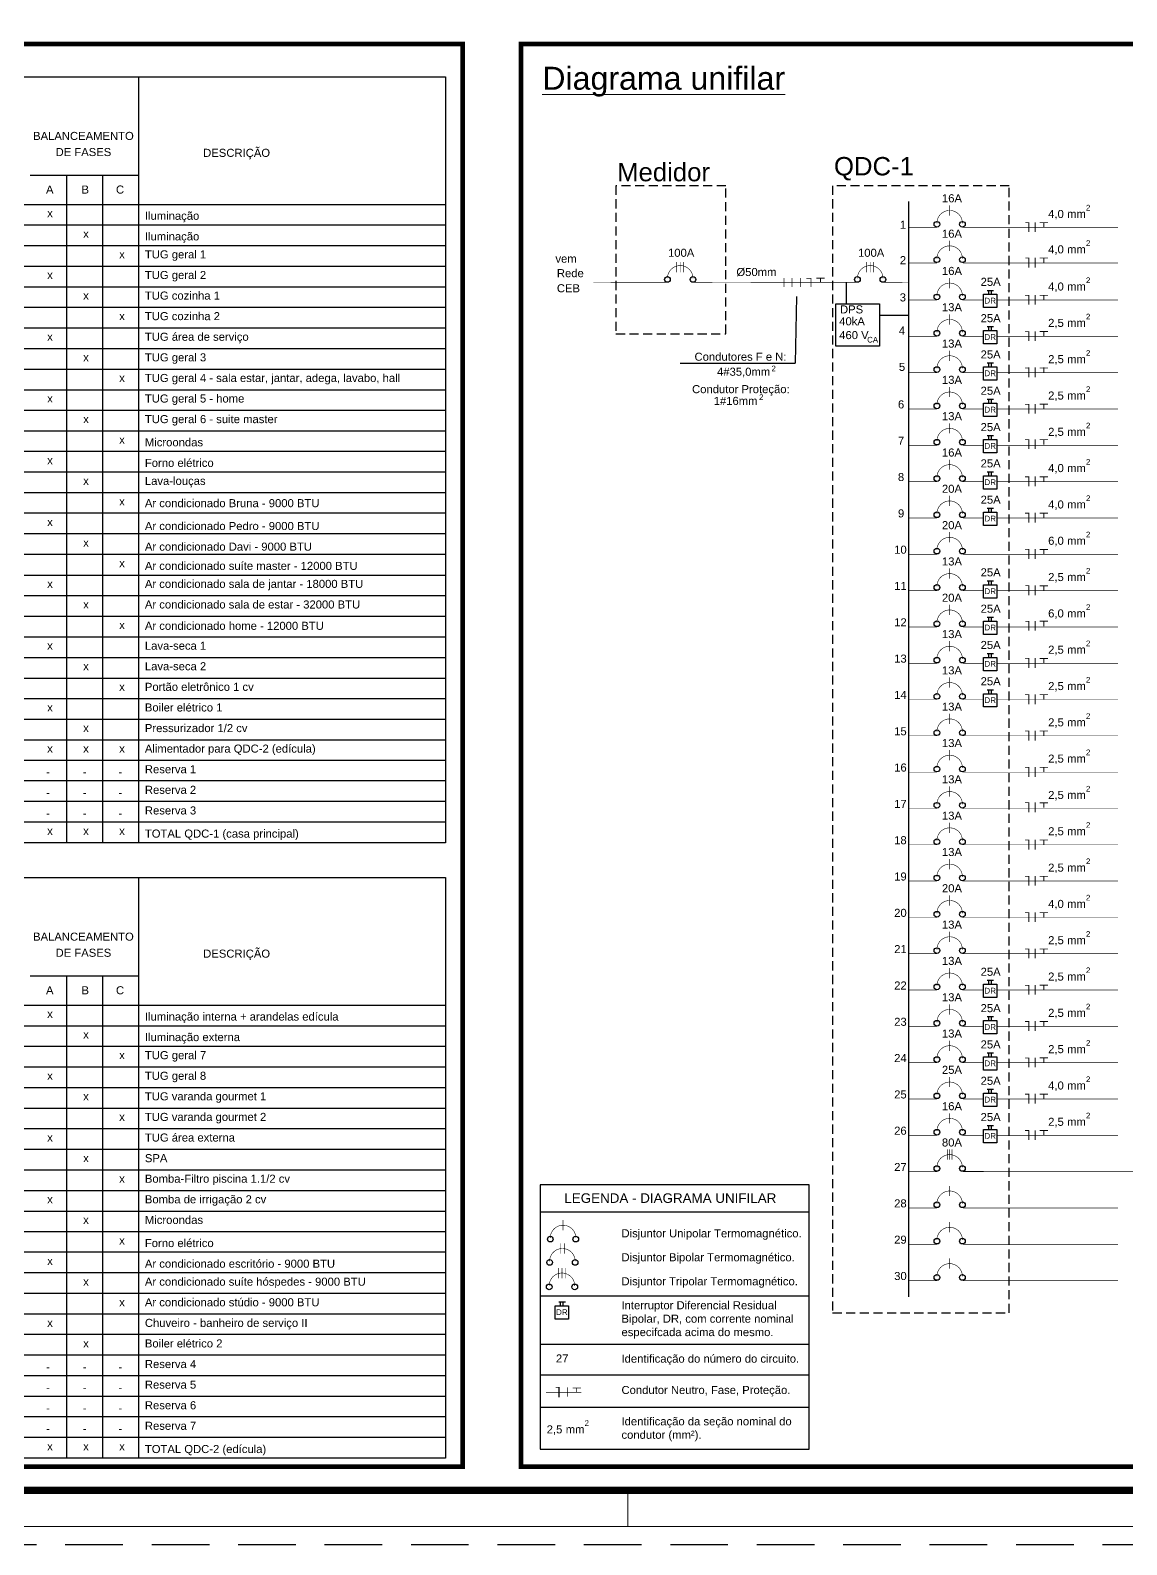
# Model space of a CAD drawing. Header units: millimetres. Extents: x 6597 to 20911, y -10306 to -132.
# Drawn here: x 12014 to 13524, y -8796 to -6709 of the extents above; entities that cross this region are included whole.
import ezdxf
from ezdxf.enums import TextEntityAlignment as Align

# ---------------------------------------------------------------- set-up
doc = ezdxf.new("R2010")
doc.units = ezdxf.units.MM
doc.header["$LTSCALE"] = 25
doc.header["$MEASUREMENT"] = 0
doc.linetypes.add('Dashed', pattern=[0.75, 0.5, -0.25])
doc.linetypes.add('HIDDEN2', pattern=[4.7625, 3.175, -1.5875])
doc.layers.add('CIRCUITOS', color=7, linetype='Continuous')
doc.layers.add('DIAGRAMAS_BARRAMENTO', color=2, linetype='Continuous')
for name, color, linetype, lineweight in [('DI-Título do diagrama', 3, 'Continuous', 0), ('P-SIMBOL', 1, 'Continuous', 30), ('TEXTO', 7, 'Continuous', 30)]:
    doc.layers.add(name, color=color, linetype=linetype, lineweight=lineweight)
doc.styles.add('ETECARIAL', font='arial.ttf')

# ---------------------------------------------------------------- blocks, each defined once
blk = doc.blocks.new('TIFASE')
at = {"layer": 'CIRCUITOS', "const_width": 0.00024}
for points in [[(0, 0.00156), (0.00024, 0.00156)], [(0.00012, 0.00144), (0.00012, -0.00168)]]:
    blk.add_lwpolyline(points, dxfattribs=at)
blk = doc.blocks.new('TINEUTRO')
at = {"layer": 'CIRCUITOS', "const_width": 0.00024}
for points in [[(0.00012, 0.00168), (0.00012, -0.00168)], [(0.00016, 0.00156), (0.00176, 0.00156)]]:
    blk.add_lwpolyline(points, dxfattribs=at)

msp = doc.modelspace()

# ---------------------------------------------------------------- linework, layer by layer
at = {"lineweight": 0}
msp.add_line((12837.4, -8721), (12837.4, -8771), dxfattribs=at)
at = {"color": 7, "lineweight": 0}
msp.add_line((15688.6, -8771), (9392.5, -8771), dxfattribs=at)
at = {"linetype": 'HIDDEN2'}
msp.add_line((15713.6, -8796), (9367.5, -8796), dxfattribs=at)
at = {"layer": 'CIRCUITOS'}
for p, q in [((10806.6, -6773.2), (12586.2, -6773.2)), ((12163.1, -6773.2), (12163.1, -6949.1)), ((12163.1, -6773.2), (12163.1, -7828.8)), ((12586.2, -6773.2), (12586.2, -7828.8)), ((12014.2, -6908.7), (12163.1, -6908.7)), ((12063.8, -6908.7), (12063.8, -7828.8)), ((12113.4, -6908.7), (12113.4, -7828.8)), ((10806.6, -6949.1), (12163.1, -6949.1)), ((12163.1, -6949.1), (12586.2, -6949.1)), ((10806.6, -6977.5), (12586.2, -6977.5)), ((10806.6, -7005.9), (12586.2, -7005.9)), ((10806.6, -7034.3), (12586.2, -7034.3)), ((10806.6, -7062.6), (12586.2, -7062.6)), ((10806.6, -7062.6), (12586.2, -7062.6)), ((10806.6, -7091), (12586.2, -7091)), ((10806.6, -7119.4), (12586.2, -7119.4)), ((10806.6, -7119.4), (12586.2, -7119.4)), ((10806.6, -7147.8), (12586.2, -7147.8)), ((10806.6, -7176.1), (12586.2, -7176.1)), ((10806.6, -7176.1), (12586.2, -7176.1)), ((10806.6, -7204.5), (12586.2, -7204.5)), ((10806.6, -7232.9), (12586.2, -7232.9)), ((10806.6, -7261.3), (12586.2, -7261.3)), ((12586.2, -7289.6), (10806.6, -7289.6)), ((12586.2, -7318), (10806.6, -7318)), ((12586.2, -7346.4), (10806.6, -7346.4)), ((12586.2, -7374.8), (10806.6, -7374.8)), ((12586.2, -7403.1), (10806.6, -7403.1)), ((12586.2, -7431.5), (10806.6, -7431.5)), ((10806.6, -7459.9), (12586.2, -7459.9)), ((10806.6, -7488.3), (12586.2, -7488.3)), ((10806.6, -7488.3), (12586.2, -7488.3)), ((10806.6, -7516.6), (12586.2, -7516.6)), ((10806.6, -7545), (12586.2, -7545)), ((10806.6, -7545), (12586.2, -7545)), ((10806.6, -7573.4), (12586.2, -7573.4)), ((10806.6, -7601.8), (12586.2, -7601.8)), ((10806.6, -7601.8), (12586.2, -7601.8)), ((10806.6, -7630.1), (12586.2, -7630.1)), ((10806.6, -7658.5), (12586.2, -7658.5)), ((10806.6, -7686.9), (12586.2, -7686.9)), ((12586.2, -7715.3), (10806.6, -7715.3)), ((12586.2, -7743.6), (10806.6, -7743.6)), ((12586.2, -7772), (10806.6, -7772)), ((12586.2, -7800.4), (10806.6, -7800.4)), ((12586.2, -7828.8), (10746.6, -7828.8)), ((10808.3, -7876.5), (12586.2, -7876.5)), ((12163.1, -7876.5), (12163.1, -8052.5)), ((12163.1, -7876.5), (12163.1, -8676.7)), ((12586.2, -7876.5), (12586.2, -8676.7)), ((12014.2, -8012.1), (12163.1, -8012.1)), ((12063.8, -8012.1), (12063.8, -8676.7)), ((12113.4, -8012.1), (12113.4, -8676.7)), ((10808.3, -8052.5), (12163.1, -8052.5)), ((12163.1, -8052.5), (12586.2, -8052.5)), ((10808.3, -8080.9), (12586.2, -8080.9)), ((10808.3, -8109.2), (12586.2, -8109.2)), ((10808.3, -8137.6), (12586.2, -8137.6)), ((10808.3, -8166), (12586.2, -8166)), ((10808.3, -8166), (12586.2, -8166)), ((10808.3, -8194.4), (12586.2, -8194.4)), ((10808.3, -8222.7), (12586.2, -8222.7)), ((10808.3, -8222.7), (12586.2, -8222.7)), ((10808.3, -8251.1), (12586.2, -8251.1)), ((10808.3, -8279.5), (12586.2, -8279.5)), ((10808.3, -8279.5), (12586.2, -8279.5)), ((10808.3, -8307.9), (12586.2, -8307.9)), ((10808.3, -8336.2), (12586.2, -8336.2)), ((10808.3, -8364.6), (12586.2, -8364.6)), ((12586.2, -8393), (10808.3, -8393)), ((12586.2, -8421.4), (10808.3, -8421.4)), ((12586.2, -8449.7), (10808.3, -8449.7)), ((12586.2, -8478.1), (10808.3, -8478.1)), ((12586.2, -8506.5), (10808.3, -8506.5)), ((12586.2, -8534.9), (10808.3, -8534.9)), ((12586.2, -8563.2), (10808.3, -8563.2)), ((12586.2, -8591.6), (10808.3, -8591.6)), ((12586.2, -8620), (10808.3, -8620)), ((12586.2, -8648.4), (10808.3, -8648.4)), ((12586.2, -8676.7), (10748.3, -8676.7))]:
    msp.add_line(p, q, dxfattribs=at)
at = {"layer": 'DIAGRAMAS_BARRAMENTO', "const_width": 0.77}
for points in [[(12904.5, -7028.5), (12904.5, -7042.7)], [(12909.4, -7028.5), (12909.4, -7042.7)], [(12914.3, -7028.5), (12914.3, -7042.7)], [(13277.2, -8251.4), (13277.2, -8265.6)], [(13280.5, -8251.4), (13280.5, -8265.6)], [(13283.8, -8251.4), (13283.8, -8265.6)]]:
    msp.add_lwpolyline(points, dxfattribs=at)
for points in [[(12927, -7051.1, 1.002346), (12891.8, -7051.1, 1.002346)], [(13298.1, -8276.1, 1.002346), (13263, -8276.1, 1.002346)]]:
    msp.add_lwpolyline(points, format="xyb", dxfattribs=at)
at = {"layer": 'DIAGRAMAS_BARRAMENTO'}
for centre in [(12891.8, -7052.6), (12927, -7052.6), (13262.9, -8277.6), (13298.1, -8277.6)]:
    msp.add_circle(centre, 3.89, dxfattribs=at)
at = {"layer": 'P-SIMBOL', "linetype": 'Dashed'}
for points in [[(12972.3, -6923.4), (12820.9, -6923.4), (12820.9, -7127.4), (12972.3, -7127.4)], [(13362.7, -6923.4), (13119.3, -6923.4), (13119.3, -8476.5), (13362.7, -8476.5)]]:
    msp.add_lwpolyline(points, close=True, dxfattribs=at)
at = {"layer": 'TEXTO', "linetype": 'Continuous'}
msp.add_line((13223.7, -6945.2), (13223.7, -8454.3), dxfattribs=at)
at = {"layer": 'TEXTO', "color": 3}
for p, q in [((13138.1, -7056.5), (13138.1, -7086)), ((13184, -7101.9), (13223.7, -7101.9))]:
    msp.add_line(p, q, dxfattribs=at)
at = {"layer": 'TEXTO'}
for p, q in [((13332.3, -7067.6), (13341.1, -7067.6)), ((13334.3, -7073), (13334.3, -7067.6)), ((13338.2, -7073), (13338.2, -7067.6)), ((13069.7, -7076), (13067.9, -7167.8)), ((13332.3, -7117.6), (13341.1, -7117.6)), ((13334.3, -7123), (13334.3, -7117.6)), ((13338.2, -7123), (13338.2, -7117.6)), ((12909.5, -7167.8), (13067.9, -7167.8)), ((13332.3, -7167.7), (13341.1, -7167.7)), ((13334.3, -7173), (13334.3, -7167.7)), ((13338.2, -7173), (13338.2, -7167.7)), ((13332.3, -7217.7), (13341.1, -7217.7)), ((13334.3, -7223.1), (13334.3, -7217.7)), ((13338.2, -7223.1), (13338.2, -7217.7)), ((13332.3, -7267.7), (13341.1, -7267.7)), ((13334.3, -7273.1), (13334.3, -7267.7)), ((13338.2, -7273.1), (13338.2, -7267.7)), ((13332.3, -7317.8), (13341.1, -7317.8)), ((13334.3, -7323.2), (13334.3, -7317.8)), ((13338.2, -7323.2), (13338.2, -7317.8)), ((13332.3, -7367.8), (13341.1, -7367.8)), ((13334.3, -7373.2), (13334.3, -7367.8)), ((13338.2, -7373.2), (13338.2, -7367.8)), ((13332.3, -7467.9), (13341.1, -7467.9)), ((13334.3, -7473.3), (13334.3, -7467.9)), ((13338.2, -7473.3), (13338.2, -7467.9)), ((13332.3, -7517.9), (13341.1, -7517.9)), ((13334.3, -7523.3), (13334.3, -7517.9)), ((13338.2, -7523.3), (13338.2, -7517.9)), ((13332.3, -7568), (13341.1, -7568)), ((13334.3, -7573.3), (13334.3, -7568)), ((13338.2, -7573.3), (13338.2, -7568)), ((13332.3, -7618), (13341.1, -7618)), ((13334.3, -7623.4), (13334.3, -7618)), ((13338.2, -7623.4), (13338.2, -7618)), ((13332.3, -8018.3), (13341.1, -8018.3)), ((13334.3, -8023.7), (13334.3, -8018.3)), ((13338.2, -8023.7), (13338.2, -8018.3)), ((13332.3, -8068.4), (13341.1, -8068.4)), ((13334.3, -8073.7), (13334.3, -8068.4)), ((13338.2, -8073.7), (13338.2, -8068.4)), ((13332.3, -8118.4), (13341.1, -8118.4)), ((13334.3, -8123.8), (13334.3, -8118.4)), ((13338.2, -8123.8), (13338.2, -8118.4)), ((13332.3, -8168.4), (13341.1, -8168.4)), ((13334.3, -8173.8), (13334.3, -8168.4)), ((13338.2, -8173.8), (13338.2, -8168.4)), ((13332.3, -8218.5), (13341.1, -8218.5)), ((13334.3, -8223.8), (13334.3, -8218.5)), ((13338.2, -8223.8), (13338.2, -8218.5)), ((12742.4, -8461.3), (12751.2, -8461.3)), ((12744.4, -8466.7), (12744.4, -8461.3)), ((12748.3, -8466.7), (12748.3, -8461.3)), ((12742.8, -8592.5), (12742.8, -8579.3))]:
    msp.add_line(p, q, dxfattribs=at)
at = {"layer": 'TEXTO', "color": 7, "linetype": 'Continuous'}
for p, q in [((12716.7, -8337.1), (13086.8, -8337.1)), ((12716.7, -8453), (13086.8, -8453)), ((12716.7, -8519.8), (13086.8, -8519.8)), ((12716.7, -8562.1), (13086.8, -8562.1)), ((12716.7, -8606.3), (13086.8, -8606.3))]:
    msp.add_line(p, q, dxfattribs=at)
at = {"layer": 'TEXTO', "color": 7, "const_width": 10}
msp.add_lwpolyline([(9517.5, -8721), (15641.6, -8721), (15641.6, -4616), (9517.5, -4616)], close=True, dxfattribs=at)
at = {"layer": 'TEXTO'}
msp.add_lwpolyline([(9561.1, -8688.4, 6.6, 6.6, 0), (12609.7, -8688.4, 6.6, 6.6, 0), (12609.7, -6728.1, 6.6, 6.6, 0), (10692.5, -6728.1, 6.6, 6.6, 0), (10692.5, -7151.2, 6.6, 6.6, 0), (9561.1, -7151.2, 3, 3, 0), (9561.1, -8688.4, 3, 3, 0)], format="xyseb", dxfattribs=at)
at = {"layer": 'TEXTO', "const_width": 6.6}
msp.add_lwpolyline([(12690.2, -8688.4), (14508.4, -8688.4), (14508.4, -6728.1), (12690.2, -6728.1)], close=True, dxfattribs=at)
at = {"layer": 'TEXTO', "const_width": 0.77}
for points in [[(13298.1, -6975.1, 1.002346), (13263, -6975.1, 1.002346)], [(13298.1, -7023.9, 1.002346), (13263, -7023.9, 1.002346)], [(13298.1, -7075.2, 1.002346), (13263, -7075.2, 1.002346)], [(13298.1, -7125.3, 1.002346), (13263, -7125.3, 1.002346)], [(13298.1, -7175.3, 1.002346), (13263, -7175.3, 1.002346)], [(13298.1, -7225.3, 1.002346), (13263, -7225.3, 1.002346)], [(13298.1, -7275.4, 1.002346), (13263, -7275.4, 1.002346)], [(13298.1, -7325.4, 1.002346), (13263, -7325.4, 1.002346)], [(13298.1, -7375.4, 1.002346), (13263, -7375.4, 1.002346)], [(13298.1, -7425.5, 1.002346), (13263, -7425.5, 1.002346)], [(13298.1, -7475.5, 1.002346), (13263, -7475.5, 1.002346)], [(13298.1, -7525.6, 1.002346), (13263, -7525.6, 1.002346)], [(13298.1, -7575.6, 1.002346), (13263, -7575.6, 1.002346)], [(13298.1, -7625.6, 1.002346), (13263, -7625.6, 1.002346)], [(13298.1, -7675.7, 1.002346), (13263, -7675.7, 1.002346)], [(13298.1, -7725.7, 1.002346), (13263, -7725.7, 1.002346)], [(13298.1, -7775.8, 1.002346), (13263, -7775.8, 1.002346)], [(13298.1, -7825.8, 1.002346), (13263, -7825.8, 1.002346)], [(13298.1, -7875.8, 1.002346), (13263, -7875.8, 1.002346)], [(13298.1, -7925.9, 1.002346), (13263, -7925.9, 1.002346)], [(13298.1, -7975.9, 1.002346), (13263, -7975.9, 1.002346)], [(13298.1, -8025.9, 1.002346), (13263, -8025.9, 1.002346)], [(13298.1, -8076, 1.002346), (13263, -8076, 1.002346)], [(13298.1, -8126, 1.002346), (13263, -8126, 1.002346)], [(13298.1, -8176.1, 1.002346), (13263, -8176.1, 1.002346)], [(13298.1, -8226.1, 1.002346), (13263, -8226.1, 1.002346)], [(13298.1, -8326.2, 1.002346), (13263, -8326.2, 1.002346)], [(12765.6, -8373.4, 1.002346), (12730.4, -8373.4, 1.002346)], [(13298.1, -8376.2, 1.002346), (13263, -8376.2, 1.002346)], [(12764.7, -8405.5, 1.002346), (12729.5, -8405.5, 1.002346)], [(13298.1, -8426.3, 1.002346), (13263, -8426.3, 1.002346)], [(12764.1, -8439.3, 1.002346), (12728.9, -8439.3, 1.002346)]]:
    msp.add_lwpolyline(points, format="xyb", dxfattribs=at)
at = {"layer": 'TEXTO'}
for points, const_width in [([(13280.5, -6950.4), (13280.5, -6964.6)], 0.77), ([(13223.7, -6980.9), (13263, -6980.9)], 0.77), ([(13298.7, -6980.9), (13512.4, -6980.9)], 0.77), ([(13384.6, -6974.3), (13389.8, -6974.3)], 1.02), ([(13389.6, -6973.8), (13389.6, -6987.4)], 1.02), ([(13398.3, -6973.8), (13398.3, -6987.4)], 1.02), ([(13404.6, -6974.3), (13416, -6974.3)], 1.13), ([(13410.2, -6973.7), (13410.2, -6981.2)], 1.13), ([(13280.5, -6999.2), (13280.5, -7013.4)], 0.77), ([(13223.7, -7029.8), (13263, -7029.8)], 0.77), ([(13298.7, -7029.8), (13512.4, -7029.8)], 0.77), ([(13384.6, -7023.1), (13389.8, -7023.1)], 1.02), ([(13389.6, -7022.6), (13389.6, -7036.2)], 1.02), ([(13398.3, -7022.6), (13398.3, -7036.2)], 1.02), ([(13404.6, -7023.1), (13416, -7023.1)], 1.13), ([(13410.2, -7022.5), (13410.2, -7030.1)], 1.13), ([(13097, -7050.9), (13108.5, -7050.9)], 1.13), ([(13102.7, -7050.4), (13102.7, -7056.8)], 1.13), ([(13280.5, -7050.5), (13280.5, -7064.7)], 0.77), ([(12789.8, -7056.8), (12891.9, -7056.5)], 0.77), ([(12927, -7056.5), (12962, -7056.8)], 0.77), ([(12962, -7056.8), (13153.6, -7056.5)], 0.77), ([(13188.6, -7056.5), (13223.7, -7056.8)], 0.77), ([(13384.5, -7074.4), (13389.8, -7074.4)], 1.02), ([(13389.6, -7073.9), (13389.6, -7087.5)], 1.02), ([(13398.3, -7073.9), (13398.3, -7087.5)], 1.02), ([(13404.6, -7074.4), (13416, -7074.4)], 1.13), ([(13410.2, -7073.8), (13410.2, -7081.3)], 1.13), ([(13223.7, -7081), (13263, -7081)], 0.77), ([(13298.7, -7081), (13327.2, -7081)], 0.77), ([(13345.3, -7081), (13512.4, -7081)], 0.77), ([(13280.5, -7100.6), (13280.5, -7114.7)], 0.77), ([(13223.7, -7131.1), (13263, -7131.1)], 0.77), ([(13298.7, -7131.1), (13327.2, -7131.1)], 0.77), ([(13345.3, -7131.1), (13512.4, -7131.1)], 0.77), ([(13384.5, -7124.4), (13389.8, -7124.4)], 1.02), ([(13389.6, -7123.9), (13389.6, -7137.5)], 1.02), ([(13398.3, -7123.9), (13398.3, -7137.5)], 1.02), ([(13404.6, -7124.4), (13416, -7124.4)], 1.13), ([(13410.2, -7123.9), (13410.2, -7131.4)], 1.13), ([(13280.5, -7150.6), (13280.5, -7164.8)], 0.77), ([(13384.5, -7174.5), (13389.8, -7174.5)], 1.02), ([(13389.6, -7173.9), (13389.6, -7187.6)], 1.02), ([(13398.3, -7173.9), (13398.3, -7187.6)], 1.02), ([(13404.6, -7174.5), (13416, -7174.5)], 1.13), ([(13410.2, -7173.9), (13410.2, -7181.4)], 1.13), ([(13223.7, -7181.1), (13263, -7181.1)], 0.77), ([(13298.7, -7181.1), (13327.2, -7181.1)], 0.77), ([(13345.3, -7181.1), (13512.4, -7181.1)], 0.77), ([(13280.5, -7200.6), (13280.5, -7214.8)], 0.77), ([(13223.7, -7231.1), (13263, -7231.1)], 0.77), ([(13298.7, -7231.1), (13327.2, -7231.1)], 0.77), ([(13345.3, -7231.1), (13512.4, -7231.1)], 0.77), ([(13384.5, -7224.5), (13389.8, -7224.5)], 1.02), ([(13389.6, -7224), (13389.6, -7237.6)], 1.02), ([(13398.3, -7224), (13398.3, -7237.6)], 1.02), ([(13404.6, -7224.5), (13416, -7224.5)], 1.13), ([(13410.2, -7223.9), (13410.2, -7231.4)], 1.13), ([(13280.5, -7250.7), (13280.5, -7264.8)], 0.77), ([(13223.7, -7281.2), (13263, -7281.2)], 0.77), ([(13298.7, -7281.2), (13327.2, -7281.2)], 0.77), ([(13345.3, -7281.2), (13512.4, -7281.2)], 0.77), ([(13384.5, -7273.3), (13389.8, -7273.3)], 1.02), ([(13389.6, -7272.8), (13389.6, -7286.4)], 1.02), ([(13398.3, -7272.8), (13398.3, -7286.4)], 1.02), ([(13404.6, -7273.3), (13416, -7273.3)], 1.13), ([(13410.2, -7272.7), (13410.2, -7280.3)], 1.13), ([(13280.5, -7300.7), (13280.5, -7314.9)], 0.77), ([(13384.5, -7324.6), (13389.7, -7324.6)], 1.02), ([(13389.6, -7324.1), (13389.6, -7337.7)], 1.02), ([(13398.3, -7324.1), (13398.3, -7337.7)], 1.02), ([(13404.6, -7324.6), (13416, -7324.6)], 1.13), ([(13410.2, -7324), (13410.2, -7331.5)], 1.13), ([(13223.7, -7331.2), (13263, -7331.2)], 0.77), ([(13298.7, -7331.2), (13327.2, -7331.2)], 0.77), ([(13345.3, -7331.2), (13512.4, -7331.2)], 0.77), ([(13280.5, -7350.7), (13280.5, -7364.9)], 0.77), ([(13223.7, -7381.3), (13263, -7381.3)], 0.77), ([(13298.7, -7381.3), (13327.2, -7381.3)], 0.77), ([(13345.3, -7381.3), (13512.4, -7381.3)], 0.77), ([(13384.5, -7374.6), (13389.7, -7374.6)], 1.02), ([(13389.6, -7374.1), (13389.6, -7387.7)], 1.02), ([(13398.3, -7374.1), (13398.3, -7387.7)], 1.02), ([(13404.6, -7374.6), (13416, -7374.6)], 1.13), ([(13410.2, -7374), (13410.2, -7381.6)], 1.13), ([(13280.5, -7400.8), (13280.5, -7414.9)], 0.77), ([(13384.5, -7424.6), (13389.7, -7424.6)], 1.02), ([(13389.6, -7424.1), (13389.6, -7437.8)], 1.02), ([(13398.3, -7424.1), (13398.3, -7437.8)], 1.02), ([(13404.6, -7424.6), (13416, -7424.6)], 1.13), ([(13410.2, -7424.1), (13410.2, -7431.6)], 1.13), ([(13223.7, -7431.3), (13263, -7431.3)], 0.77), ([(13298.7, -7431.3), (13327.2, -7431.3)], 0.77), ([(13327.2, -7431.3), (13512.4, -7431.3)], 0.77), ([(13280.5, -7450.8), (13280.5, -7465)], 0.77), ([(13223.7, -7481.3), (13263, -7481.3)], 0.77), ([(13298.7, -7481.3), (13327.2, -7481.3)], 0.77), ([(13345.3, -7481.3), (13512.4, -7481.3)], 0.77), ([(13384.6, -7474.7), (13389.8, -7474.7)], 1.02), ([(13389.6, -7474.2), (13389.6, -7487.8)], 1.02), ([(13398.3, -7474.2), (13398.3, -7487.8)], 1.02), ([(13404.6, -7474.7), (13416, -7474.7)], 1.13), ([(13410.2, -7474.1), (13410.2, -7481.6)], 1.13), ([(13280.5, -7500.9), (13280.5, -7515)], 0.77), ([(13223.7, -7531.4), (13263, -7531.4)], 0.77), ([(13298.7, -7531.4), (13327.2, -7531.4)], 0.77), ([(13345.3, -7531.4), (13512.4, -7531.4)], 0.77), ([(13384.6, -7523.5), (13389.8, -7523.5)], 1.02), ([(13389.6, -7523), (13389.6, -7536.6)], 1.02), ([(13398.3, -7523), (13398.3, -7536.6)], 1.02), ([(13404.6, -7523.5), (13416, -7523.5)], 1.13), ([(13410.2, -7522.9), (13410.2, -7530.4)], 1.13), ([(13280.5, -7550.9), (13280.5, -7565.1)], 0.77), ([(13384.5, -7574.8), (13389.8, -7574.8)], 1.02), ([(13389.6, -7574.3), (13389.6, -7587.9)], 1.02), ([(13398.3, -7574.3), (13398.3, -7587.9)], 1.02), ([(13404.6, -7574.8), (13416, -7574.8)], 1.13), ([(13410.2, -7574.2), (13410.2, -7581.7)], 1.13), ([(13223.7, -7581.4), (13263, -7581.4)], 0.77), ([(13298.7, -7581.4), (13327.2, -7581.4)], 0.77), ([(13345.3, -7581.4), (13512.4, -7581.4)], 0.77), ([(13280.5, -7600.9), (13280.5, -7615.1)], 0.77), ([(13223.7, -7631.4), (13263, -7631.4)], 0.77), ([(13298.7, -7631.4), (13327.2, -7631.4)], 0.77), ([(13345.3, -7631.4), (13512.4, -7631.4)], 0.77), ([(13384.5, -7624.8), (13389.8, -7624.8)], 1.02), ([(13389.6, -7624.3), (13389.6, -7637.9)], 1.02), ([(13398.3, -7624.3), (13398.3, -7637.9)], 1.02), ([(13404.6, -7624.8), (13416, -7624.8)], 1.13), ([(13410.2, -7624.2), (13410.2, -7631.7)], 1.13), ([(13280.5, -7651), (13280.5, -7665.1)], 0.77), ([(13384.5, -7674.8), (13389.8, -7674.8)], 1.02), ([(13389.6, -7674.3), (13389.6, -7688)], 1.02), ([(13398.3, -7674.3), (13398.3, -7688)], 1.02), ([(13404.6, -7674.8), (13416, -7674.8)], 1.13), ([(13410.2, -7674.3), (13410.2, -7681.8)], 1.13), ([(13223.7, -7681.5), (13263, -7681.5)], 0.77), ([(13298.7, -7681.5), (13512.4, -7681.5)], 0.77), ([(13280.5, -7701), (13280.5, -7715.2)], 0.77), ([(13223.7, -7731.5), (13263, -7731.5)], 0.77), ([(13298.7, -7731.5), (13512.4, -7731.5)], 0.77), ([(13384.5, -7724.9), (13389.8, -7724.9)], 1.02), ([(13389.6, -7724.4), (13389.6, -7738)], 1.02), ([(13398.3, -7724.4), (13398.3, -7738)], 1.02), ([(13404.6, -7724.9), (13416, -7724.9)], 1.13), ([(13410.2, -7724.3), (13410.2, -7731.8)], 1.13), ([(13280.5, -7751.1), (13280.5, -7765.2)], 0.77), ([(13223.7, -7781.6), (13263, -7781.6)], 0.77), ([(13298.7, -7781.6), (13327.2, -7781.6)], 0.77), ([(13327.2, -7781.6), (13512.4, -7781.6)], 0.77), ([(13384.5, -7773.7), (13389.8, -7773.7)], 1.02), ([(13389.6, -7773.2), (13389.6, -7786.8)], 1.02), ([(13398.3, -7773.2), (13398.3, -7786.8)], 1.02), ([(13404.6, -7773.7), (13416, -7773.7)], 1.13), ([(13410.2, -7773.1), (13410.2, -7780.6)], 1.13), ([(13280.5, -7801.1), (13280.5, -7815.3)], 0.77), ([(13384.5, -7825), (13389.7, -7825)], 1.02), ([(13389.6, -7824.4), (13389.6, -7838.1)], 1.02), ([(13398.3, -7824.4), (13398.3, -7838.1)], 1.02), ([(13404.6, -7825), (13416, -7825)], 1.13), ([(13410.2, -7824.4), (13410.2, -7831.9)], 1.13), ([(13223.7, -7831.6), (13263, -7831.6)], 0.77), ([(13298.7, -7831.6), (13327.2, -7831.6)], 0.77), ([(13327.2, -7831.6), (13512.4, -7831.6)], 0.77), ([(13280.5, -7851.1), (13280.5, -7865.3)], 0.77), ([(13223.7, -7881.6), (13263, -7881.6)], 0.77), ([(13298.7, -7881.6), (13327.2, -7881.6)], 0.77), ([(13327.2, -7881.6), (13512.4, -7881.6)], 0.77), ([(13384.5, -7875), (13389.7, -7875)], 1.02), ([(13389.6, -7874.5), (13389.6, -7888.1)], 1.02), ([(13398.3, -7874.5), (13398.3, -7888.1)], 1.02), ([(13404.6, -7875), (13416, -7875)], 1.13), ([(13410.2, -7875.5), (13410.2, -7881.9)], 1.13), ([(13280.5, -7901.2), (13280.5, -7915.3)], 0.77), ([(13384.5, -7925), (13389.7, -7925)], 1.02), ([(13389.6, -7924.5), (13389.6, -7938.1)], 1.02), ([(13398.3, -7924.5), (13398.3, -7938.1)], 1.02), ([(13404.6, -7925), (13416, -7925)], 1.13), ([(13410.2, -7925.6), (13410.2, -7932)], 1.13), ([(13223.7, -7931.7), (13263, -7931.7)], 0.77), ([(13298.7, -7931.7), (13327.2, -7931.7)], 0.77), ([(13327.2, -7931.7), (13512.4, -7931.7)], 0.77), ([(13280.5, -7951.2), (13280.5, -7965.4)], 0.77), ([(13223.7, -7981.7), (13263, -7981.7)], 0.77), ([(13298.7, -7981.7), (13327.2, -7981.7)], 0.77), ([(13327.2, -7981.7), (13512.4, -7981.7)], 0.77), ([(13384.5, -7975.1), (13389.7, -7975.1)], 1.02), ([(13389.6, -7974.6), (13389.6, -7988.2)], 1.02), ([(13398.3, -7974.6), (13398.3, -7988.2)], 1.02), ([(13404.6, -7975.1), (13416, -7975.1)], 1.13), ([(13410.2, -7975.6), (13410.2, -7982)], 1.13), ([(13280.5, -8001.2), (13280.5, -8015.4)], 0.77), ([(13223.7, -8031.8), (13263, -8031.8)], 0.77), ([(13298.7, -8031.8), (13327.2, -8031.8)], 0.77), ([(13345.3, -8031.8), (13512.4, -8031.8)], 0.77), ([(13384.5, -8025.1), (13389.7, -8025.1)], 1.02), ([(13389.6, -8024.6), (13389.6, -8038.2)], 1.02), ([(13398.3, -8024.6), (13398.3, -8038.2)], 1.02), ([(13404.6, -8025.1), (13416, -8025.1)], 1.13), ([(13410.2, -8025.6), (13410.2, -8032.1)], 1.13), ([(13280.5, -8051.3), (13280.5, -8065.5)], 0.77), ([(13384.5, -8075.1), (13389.7, -8075.1)], 1.02), ([(13389.6, -8074.6), (13389.6, -8088.3)], 1.02), ([(13398.3, -8074.6), (13398.3, -8088.3)], 1.02), ([(13404.6, -8075.1), (13416, -8075.1)], 1.13), ([(13410.2, -8075.7), (13410.2, -8082.1)], 1.13), ([(13223.7, -8081.8), (13263, -8081.8)], 0.77), ([(13298.7, -8081.8), (13327.2, -8081.8)], 0.77), ([(13345.3, -8081.8), (13512.4, -8081.8)], 0.77), ([(13280.5, -8101.3), (13280.5, -8115.5)], 0.77), ([(13223.7, -8131.8), (13263, -8131.8)], 0.77), ([(13298.7, -8131.8), (13327.2, -8131.8)], 0.77), ([(13345.3, -8131.8), (13512.4, -8131.8)], 0.77), ([(13384.5, -8125.2), (13389.7, -8125.2)], 1.02), ([(13389.6, -8124.7), (13389.6, -8138.3)], 1.02), ([(13398.3, -8124.7), (13398.3, -8138.3)], 1.02), ([(13404.6, -8125.2), (13416, -8125.2)], 1.13), ([(13410.2, -8125.7), (13410.2, -8132.1)], 1.13), ([(13280.5, -8151.4), (13280.5, -8165.5)], 0.77), ([(13384.5, -8175.2), (13389.7, -8175.2)], 1.02), ([(13389.6, -8174.7), (13389.6, -8188.3)], 1.02), ([(13398.3, -8174.7), (13398.3, -8188.3)], 1.02), ([(13404.6, -8175.2), (13416, -8175.2)], 1.13), ([(13410.2, -8175.8), (13410.2, -8182.2)], 1.13), ([(13223.7, -8181.9), (13263, -8181.9)], 0.77), ([(13298.7, -8181.9), (13327.2, -8181.9)], 0.77), ([(13345.3, -8181.9), (13512.4, -8181.9)], 0.77), ([(13280.5, -8201.4), (13280.5, -8215.6)], 0.77), ([(13223.7, -8231.9), (13263, -8231.9)], 0.77), ([(13298.7, -8231.9), (13327.2, -8231.9)], 0.77), ([(13345.3, -8231.9), (13512.4, -8231.9)], 0.77), ([(13384.5, -8225.3), (13389.7, -8225.3)], 1.02), ([(13389.6, -8224.8), (13389.6, -8238.4)], 1.02), ([(13398.3, -8224.8), (13398.3, -8238.4)], 1.02), ([(13404.6, -8225.3), (13416, -8225.3)], 1.13), ([(13410.2, -8225.8), (13410.2, -8232.2)], 1.13), ([(13223.7, -8281.9), (13262.9, -8281.9)], 0.77), ([(13298.1, -8281.5), (13863.4, -8281.5)], 0.77), ([(13298.7, -8281.9), (13327.2, -8281.9)], 0.77), ([(13280.5, -8301.5), (13280.5, -8315.6)], 0.77), ([(13223.7, -8332), (13263, -8332)], 0.77), ([(13298.7, -8332), (13512.4, -8332)], 0.77), ([(12748, -8348.7), (12748, -8362.9)], 0.77), ([(13280.5, -8351.5), (13280.5, -8365.7)], 0.77), ([(12744.9, -8380.8), (12744.9, -8395)], 0.77), ([(12749.8, -8380.8), (12749.8, -8395)], 0.77), ([(13223.7, -8382), (13263, -8382)], 0.77), ([(13223.7, -8382), (13262.9, -8382)], 0.77), ([(13298.7, -8382), (13512.4, -8382)], 0.77), ([(13280.5, -8401.6), (13280.5, -8415.7)], 0.77), ([(12741.6, -8414.6), (12741.6, -8428.8)], 0.77), ([(12746.5, -8414.6), (12746.5, -8428.8)], 0.77), ([(12751.4, -8414.6), (12751.4, -8428.8)], 0.77), ([(13223.7, -8432.1), (13263, -8432.1)], 0.77), ([(13298.7, -8432.1), (13512.4, -8432.1)], 0.77), ([(12724.7, -8585.9), (12773.2, -8585.9)], 0.77), ([(12737.8, -8579.3), (12743, -8579.3)], 1.02), ([(12742.8, -8578.8), (12742.8, -8593.1)], 1.02), ([(12761.1, -8580.1), (12772.6, -8580.1)], 1.13), ([(12766.8, -8579.5), (12766.8, -8585.9)], 1.13)]:
    msp.add_lwpolyline(points, dxfattribs=dict(at, const_width=const_width))
at = {"layer": 'TEXTO', "color": 217, "true_color": 0x93278f, "const_width": 0.77}
for points in [[(13166.2, -7028.5), (13166.2, -7042.7)], [(13171.1, -7028.5), (13171.1, -7042.7)], [(13176, -7028.5), (13176, -7042.7)]]:
    msp.add_lwpolyline(points, dxfattribs=at)
msp.add_lwpolyline([(13188.7, -7051.1, 1.002346), (13153.5, -7051.1, 1.002346)], format="xyb", dxfattribs=at)
at = {"layer": 'TEXTO', "linetype": 'Continuous', "const_width": 0.751}
msp.add_lwpolyline([(13104.5, -7056.8), (13037.9, -7056.8)], dxfattribs=at)
at = {"layer": 'TEXTO'}
for points in [[(13327.2, -7073), (13345.3, -7073), (13345.3, -7091.3), (13327.2, -7091.3)], [(13327.2, -7123), (13345.3, -7123), (13345.3, -7141.3), (13327.2, -7141.3)], [(13327.2, -7173), (13345.3, -7173), (13345.3, -7191.4), (13327.2, -7191.4)], [(13327.2, -7223.1), (13345.3, -7223.1), (13345.3, -7241.4), (13327.2, -7241.4)], [(13327.2, -7273.1), (13345.3, -7273.1), (13345.3, -7291.4), (13327.2, -7291.4)], [(13327.2, -7323.2), (13345.3, -7323.2), (13345.3, -7341.5), (13327.2, -7341.5)], [(13327.2, -7373.2), (13345.3, -7373.2), (13345.3, -7391.5), (13327.2, -7391.5)], [(13327.2, -7473.3), (13345.3, -7473.3), (13345.3, -7491.6), (13327.2, -7491.6)], [(13327.2, -7523.3), (13345.3, -7523.3), (13345.3, -7541.6), (13327.2, -7541.6)], [(13327.2, -7573.3), (13345.3, -7573.3), (13345.3, -7591.7), (13327.2, -7591.7)], [(13327.2, -7623.4), (13345.3, -7623.4), (13345.3, -7641.7), (13327.2, -7641.7)], [(13327.2, -8023.7), (13345.3, -8023.7), (13345.3, -8042), (13327.2, -8042)], [(13327.2, -8073.7), (13345.3, -8073.7), (13345.3, -8092), (13327.2, -8092)], [(13327.2, -8123.8), (13345.3, -8123.8), (13345.3, -8142.1), (13327.2, -8142.1)], [(13327.2, -8173.8), (13345.3, -8173.8), (13345.3, -8192.1), (13327.2, -8192.1)], [(13327.2, -8223.8), (13345.3, -8223.8), (13345.3, -8242.2), (13327.2, -8242.2)], [(12737.3, -8466.7), (12755.4, -8466.7), (12755.4, -8485), (12737.3, -8485)]]:
    msp.add_lwpolyline(points, close=True, dxfattribs=at)
at = {"layer": 'TEXTO', "color": 3}
msp.add_lwpolyline([(13123.8, -7086), (13184, -7086), (13184, -7144.7), (13123.8, -7144.7)], close=True, dxfattribs=at)
at = {"layer": 'TEXTO', "color": 7, "linetype": 'Continuous'}
msp.add_lwpolyline([(12716.7, -8299.9), (12716.7, -8664.4), (13086.8, -8664.4), (13086.8, -8299.9)], close=True, dxfattribs=at)
at = {"layer": 'TEXTO'}
for centre in [(13263, -6976.6), (13298.1, -6976.6), (13263, -7025.4), (13298.1, -7025.4), (13263, -7076.7), (13298.1, -7076.7), (13263, -7126.7), (13298.1, -7126.7), (13263, -7176.8), (13298.1, -7176.8), (13263, -7226.8), (13298.1, -7226.8), (13263, -7276.8), (13298.1, -7276.8), (13263, -7326.9), (13298.1, -7326.9), (13263, -7376.9), (13298.1, -7376.9), (13263, -7426.9), (13298.1, -7426.9), (13263, -7477), (13298.1, -7477), (13263, -7527), (13298.1, -7527), (13263, -7577.1), (13298.1, -7577.1), (13263, -7627.1), (13298.1, -7627.1), (13263, -7677.1), (13298.1, -7677.1), (13263, -7727.2), (13298.1, -7727.2), (13263, -7777.2), (13298.1, -7777.2), (13263, -7827.3), (13298.1, -7827.3), (13263, -7877.3), (13298.1, -7877.3), (13263, -7927.3), (13298.1, -7927.3), (13263, -7977.4), (13298.1, -7977.4), (13263, -8027.4), (13298.1, -8027.4), (13263, -8077.4), (13298.1, -8077.4), (13263, -8127.5), (13298.1, -8127.5), (13263, -8177.5), (13298.1, -8177.5), (13263, -8227.6), (13298.1, -8227.6), (13263, -8327.6), (13298.1, -8327.6), (12730.4, -8374.9), (12765.5, -8374.9), (13263, -8377.7), (13298.1, -8377.7), (12729.5, -8407), (12764.7, -8407), (13263, -8427.7), (13298.1, -8427.7), (12728.9, -8440.8), (12764.1, -8440.8)]:
    msp.add_circle(centre, 3.89, dxfattribs=at)
at = {"layer": 'TEXTO', "color": 217, "true_color": 0x93278f}
for centre in [(13153.5, -7052.6), (13188.6, -7052.6)]:
    msp.add_circle(centre, 3.89, dxfattribs=at)

# ---------------------------------------------------------------- block references
at = {"layer": 'TEXTO', "linetype": 'Continuous'}
for name, p, xscale, yscale, zscale in [('TIFASE', (13051.8, -7056.8), 3752.892000000002, 3752.892000000002, 3752.892000000002), ('TIFASE', (13063.1, -7056.8), 3752.892000000002, 3752.892000000002, 3752.892000000002), ('TIFASE', (13074.4, -7056.8), 3752.892000000002, 3752.892000000002, 3752.892000000002), ('TINEUTRO', (13089.9, -7056.8), -3752.892000000001, 3752.892000000001, 3752.892000000001)]:
    msp.add_blockref(name, p, dxfattribs=dict(at, xscale=xscale, yscale=yscale, zscale=zscale))
at = {"layer": 'TEXTO', "xscale": 3849.120000000001, "yscale": 3849.120000000001, "zscale": 3849.120000000001}
msp.add_blockref('TIFASE', (12753.5, -8585.6), dxfattribs=at)

# ---------------------------------------------------------------- texts
at = {"layer": 'CIRCUITOS', "style": 'ETECARIAL'}
for s, p in [('BALANCEAMENTO', (12018, -6860.4)), ('DE FASES', (12049, -6882.6)), ('DESCRIÇÃO ', (12252.3, -6883.7)), ('A', (12035.8, -6934.3)), ('B', (12084.7, -6934.3)), ('C', (12132.2, -6934.3)), ('Iluminação', (12172, -6970.4)), ('Iluminação', (12172, -6998.8)), ('TUG geral 1', (12172, -7023.6)), ('TUG geral 2', (12172, -7052)), ('TUG cozinha 1', (12172, -7080.4)), ('TUG cozinha 2', (12172, -7108.7)), ('TUG área de serviço', (12172, -7137.1)), ('TUG geral 3', (12172, -7165.5)), ('TUG geral 4 - sala estar, jantar, adega, lavabo, hall', (12172, -7193.9)), ('TUG geral 5 - home', (12172, -7222.2)), ('TUG geral 6 - suite master', (12172, -7250.6)), ('Microondas', (12172, -7282.5)), ('Forno elétrico', (12172, -7310.9)), ('Lava-louças', (12172, -7335.7)), ('Ar condicionado Bruna - 9000 BTU', (12172, -7366.4)), ('Ar condicionado Pedro - 9000 BTU', (12172, -7397.9)), ('Ar condicionado Davi - 9000 BTU', (12172, -7426.3)), ('Ar condicionado suíte master - 12000 BTU', (12172, -7452.8)), ('Ar condicionado sala de jantar - 18000 BTU', (12172, -7477.6)), ('Ar condicionado sala de estar - 32000 BTU', (12172, -7506)), ('Ar condicionado home - 12000 BTU', (12172, -7535.4)), ('Lava-seca 1', (12172, -7562.8)), ('Lava-seca 2', (12172, -7591.1)), ('Portão eletrônico 1 cv', (12172, -7619.5)), ('Boiler elétrico 1', (12172, -7647.9)), ('Pressurizador 1/2 cv', (12172, -7676.3)), ('Alimentador para QDC-2 (edícula)', (12172, -7704.6)), ('Reserva 1', (12172, -7733)), ('Reserva 2', (12172, -7761.4)), ('Reserva 3', (12172, -7789.8)), ('TOTAL QDC-1 (casa principal)', (12172, -7821.7)), ('BALANCEAMENTO', (12018, -7963.7)), ('DE FASES', (12049, -7985.9)), ('DESCRIÇÃO ', (12252.3, -7987.1)), ('A', (12035.8, -8037.6)), ('B', (12084.7, -8037.6)), ('C', (12132.2, -8037.6)), ('Iluminação interna + arandelas edícula', (12172, -8073.8)), ('Iluminação externa ', (12172, -8102.1)), ('TUG geral 7', (12172, -8127)), ('TUG geral 8', (12172, -8155.4)), ('TUG varanda gourmet 1', (12172, -8183.7)), ('TUG varanda gourmet 2', (12172, -8212.1)), ('TUG área externa', (12172, -8240.5)), ('SPA', (12172, -8268.9)), ('Bomba-Filtro piscina 1.1/2 cv', (12172, -8297.2)), ('Bomba de irrigação 2 cv ', (12172, -8325.6)), ('Microondas', (12172, -8354)), ('Forno elétrico', (12172, -8385.9)), ('Ar condicionado escritório - 9000 BTU', (12172, -8414.3)), ('Ar condicionado suíte hóspedes - 9000 BTU', (12172, -8439.1)), ('Ar condicionado stúdio - 9000 BTU', (12172, -8467.5)), ('Chuveiro - banheiro de serviço II', (12172, -8495.9)), ('Boiler elétrico 2', (12172, -8524.2)), ('Reserva 4', (12172, -8552.6)), ('Reserva 5', (12172, -8581)), ('Reserva 6', (12172, -8609.4)), ('Reserva 7', (12172, -8637.7)), ('TOTAL QDC-2 (edícula)', (12172, -8669.7))]:
    msp.add_text(s, height=11.1, dxfattribs=at).set_placement(p)
for s, p in [('x', (12041.3, -6961.3)), ('x', (12090.9, -6989.6)), ('x', (12140.5, -7018)), ('x', (12041.3, -7046.4)), ('x', (12090.9, -7074.8)), ('x', (12140.5, -7103.1)), ('x', (12041.3, -7131.5)), ('x', (12090.9, -7159.9)), ('x', (12140.5, -7188.3)), ('x', (12041.3, -7216.6)), ('x', (12090.9, -7245)), ('x', (12140.5, -7273.4)), ('x', (12041.3, -7301.8)), ('x', (12090.9, -7330.1)), ('x', (12140.5, -7358.5)), ('x', (12041.3, -7386.9)), ('x', (12090.9, -7415.3)), ('x', (12140.5, -7443.6)), ('x', (12041.3, -7472)), ('x', (12090.9, -7500.4)), ('x', (12140.5, -7528.8)), ('x', (12041.3, -7557.1)), ('x', (12090.9, -7585.5)), ('x', (12140.5, -7613.9)), ('x', (12041.3, -7642.3)), ('x', (12090.9, -7670.6)), ('x', (12041.3, -7699)), ('x', (12090.9, -7699)), ('x', (12140.5, -7699)), ('-', (12038.7, -7731.3)), ('-', (12088.9, -7731.3)), ('-', (12138.2, -7731.3)), ('-', (12038.7, -7759.7)), ('-', (12088.9, -7759.7)), ('-', (12138.2, -7759.7)), ('-', (12038.7, -7788.1)), ('-', (12088.9, -7788.1)), ('-', (12138.2, -7788.1)), ('x', (12041.3, -7812.5)), ('x', (12090.9, -7812.5)), ('x', (12140.5, -7812.5)), ('x', (12041.3, -8064.6)), ('x', (12090.9, -8093)), ('x', (12140.5, -8121.4)), ('x', (12041.3, -8149.8)), ('x', (12090.9, -8178.1)), ('x', (12140.5, -8206.5)), ('x', (12041.3, -8234.9)), ('x', (12090.9, -8263.3)), ('x', (12140.5, -8291.6)), ('x', (12041.3, -8320)), ('x', (12090.9, -8348.4)), ('x', (12140.5, -8376.8)), ('x', (12041.3, -8405.1)), ('x', (12090.9, -8433.5)), ('x', (12140.5, -8461.9)), ('x', (12041.3, -8490.3)), ('x', (12090.9, -8518.6)), ('-', (12038.7, -8550.9)), ('-', (12088.9, -8550.9)), ('-', (12138.2, -8550.9)), ('-', (12038.7, -8579.3)), ('-', (12088.9, -8579.3)), ('-', (12138.2, -8579.3)), ('-', (12038.7, -8607.7)), ('-', (12088.9, -8607.7)), ('-', (12138.2, -8607.7)), ('-', (12038.7, -8636.1)), ('-', (12088.9, -8636.1)), ('-', (12138.2, -8636.1)), ('x', (12041.3, -8660.5)), ('x', (12090.9, -8660.5)), ('x', (12140.5, -8660.5))]:
    msp.add_text(s, height=11.1, dxfattribs=at).set_placement(p, align=Align.MIDDLE_CENTER)
at = {"layer": 'DI-Título do diagrama', "style": 'ETECARIAL'}
msp.add_text('%%UDiagrama unifilar', height=31.68, dxfattribs=at).set_placement((12719.4, -6791.2))
at = {"layer": 'DIAGRAMAS_BARRAMENTO', "style": 'ETECARIAL'}
for s, p in [('100A', (12892.6, -7021.4)), ('80A', (13269.9, -8247.3))]:
    msp.add_text(s, height=11.1, dxfattribs=at).set_placement(p)
at = {"layer": 'TEXTO', "style": 'ETECARIAL'}
for s, height, p in [('16A', 11.1, (13269.9, -6946.3)), ('4,0', 11.1, (13416.2, -6967.9)), ('mm', 11.1, (13442.3, -6967.9)), ('2', 7.77, (13468.3, -6957.6)), ('1', 11.1, (13211.9, -6982.8)), ('16A', 11.1, (13269.9, -6995.1)), ('4,0', 11.1, (13416.2, -7016.7)), ('mm', 11.1, (13442.3, -7016.7)), ('2', 7.77, (13468.3, -7006.4)), ('vem ', 11.1, (12737.5, -7029.5)), ('2', 11.1, (13211.9, -7031.6)), ('Rede', 11.1, (12739.5, -7049.5)), ('%%C50mm', 11.1, (12986.8, -7047.9)), ('16A', 11.1, (13269.9, -7046.4)), ('25A', 11.1, (13323.2, -7061.4)), ('2', 7.77, (13468.3, -7057.6)), ('CEB', 11.1, (12739.5, -7070.3)), ('3', 11.1, (13211.8, -7082.9)), ('4,0', 11.1, (13416.2, -7067.9)), ('mm', 11.1, (13442.3, -7067.9)), ('DPS', 11.1, (13129.5, -7099.4)), ('13A', 11.1, (13269.9, -7096.4)), ('DR', 7.99, (13328.3, -7085.8)), ('40kA', 11.1, (13128.4, -7115.8)), ('25A', 11.1, (13323.2, -7111.5)), ('2,5', 11.1, (13416.2, -7118)), ('mm', 11.1, (13442.3, -7118)), ('2', 7.77, (13468.3, -7107.7)), ('460 V', 11.1, (13128.4, -7134.8)), ('CA', 7.77, (13166.9, -7139.5)), ('4', 11.1, (13210.6, -7128.5)), ('13A', 11.1, (13269.9, -7146.5)), ('DR', 7.99, (13328.3, -7135.9)), ('Condutores F e N:', 11.1, (12929.1, -7164.6)), ('25A', 11.1, (13323.2, -7161.5)), ('2,5', 11.1, (13416.2, -7168)), ('2', 7.77, (13468.3, -7157.7)), ('4#35,0mm', 11.1, (12960.1, -7185.3)), ('2', 7.77, (13035.1, -7179.1)), ('5', 11.1, (13210.6, -7178.6)), ('DR', 7.99, (13328.3, -7185.9)), ('mm', 11.1, (13442.3, -7168)), ('Condutor Proteção:', 11.1, (12925.7, -7209.3)), ('13A', 11.1, (13269.9, -7196.5)), ('1#16mm', 11.1, (12955.5, -7225.5)), ('2', 7.77, (13018, -7218.7)), ('6', 11.1, (13209.3, -7230.3)), ('25A', 11.1, (13323.2, -7211.5)), ('2,5', 11.1, (13416.2, -7218.1)), ('mm', 11.1, (13442.3, -7218.1)), ('2', 7.77, (13468.3, -7207.7)), ('13A', 11.1, (13269.9, -7246.5)), ('DR', 7.99, (13328.3, -7236)), ('25A', 11.1, (13323.2, -7261.6)), ('2,5', 11.1, (13416.2, -7268.1)), ('mm', 11.1, (13442.3, -7268.1)), ('2', 7.77, (13468.3, -7257.8)), ('7', 11.1, (13209.3, -7280.4)), ('DR', 7.99, (13328.3, -7286)), ('16A', 11.1, (13269.9, -7296.6)), ('25A', 11.1, (13323.2, -7311.6)), ('2', 7.77, (13468.3, -7307.8)), ('8', 11.1, (13209.3, -7330.4)), ('4,0', 11.1, (13416.2, -7318.1)), ('mm', 11.1, (13442.3, -7318.1)), ('20A', 11.1, (13269.9, -7346.6)), ('DR', 7.99, (13328.3, -7336)), ('25A', 11.1, (13323.2, -7361.6)), ('4,0', 11.1, (13416.2, -7368.2)), ('mm', 11.1, (13442.3, -7368.2)), ('2', 7.77, (13468.3, -7357.9)), ('9', 11.1, (13209.3, -7380.5)), ('20A', 11.1, (13269.9, -7396.7)), ('DR', 7.99, (13328.3, -7386.1)), ('6,0', 11.1, (13416.2, -7418.2)), ('2', 7.77, (13468.3, -7407.9)), ('10', 11.1, (13204.1, -7430.5)), ('mm', 11.1, (13442.3, -7418.2)), ('13A', 11.1, (13269.9, -7446.7)), ('11', 11.1, (13204.1, -7480.5)), ('25A', 11.1, (13323.2, -7461.7)), ('2,5', 11.1, (13416.2, -7468.2)), ('mm', 11.1, (13442.3, -7468.2)), ('2', 7.77, (13468.3, -7457.9)), ('20A', 11.1, (13269.9, -7496.7)), ('DR', 7.99, (13328.3, -7486.2)), ('25A', 11.1, (13323.2, -7511.8)), ('6,0', 11.1, (13416.2, -7518.3)), ('mm', 11.1, (13442.3, -7518.3)), ('2', 7.77, (13468.3, -7508)), ('12', 11.1, (13204.1, -7530.6)), ('DR', 7.99, (13328.3, -7536.2)), ('13A', 11.1, (13269.9, -7546.8)), ('25A', 11.1, (13323.2, -7561.8)), ('2', 7.77, (13468.3, -7558)), ('13', 11.1, (13204.1, -7580.6)), ('2,5', 11.1, (13416.2, -7568.3)), ('mm', 11.1, (13442.3, -7568.3)), ('13A', 11.1, (13269.9, -7596.8)), ('DR', 7.99, (13328.3, -7586.2)), ('25A', 11.1, (13323.2, -7611.8)), ('2,5', 11.1, (13416.2, -7618.4)), ('mm', 11.1, (13442.3, -7618.4)), ('2', 7.77, (13468.3, -7608.1)), ('14', 11.1, (13204.1, -7630.6)), ('13A', 11.1, (13269.9, -7646.8)), ('DR', 7.99, (13328.3, -7636.3)), ('2,5', 11.1, (13416.2, -7668.4)), ('2', 7.77, (13468.3, -7658.1)), ('15', 11.1, (13204.1, -7680.7)), ('mm', 11.1, (13442.3, -7668.4)), ('13A', 11.1, (13269.9, -7696.9)), ('16', 11.1, (13204.1, -7730.7)), ('2,5', 11.1, (13416.2, -7718.4)), ('mm', 11.1, (13442.3, -7718.4)), ('2', 7.77, (13468.3, -7708.1)), ('13A', 11.1, (13269.9, -7746.9)), ('2,5', 11.1, (13416.2, -7768.5)), ('mm', 11.1, (13442.3, -7768.5)), ('2', 7.77, (13468.3, -7758.2)), ('17', 11.1, (13204.1, -7780.8)), ('13A', 11.1, (13269.9, -7797)), ('2', 7.77, (13468.3, -7808.2)), ('18', 11.1, (13204.1, -7830.8)), ('2,5', 11.1, (13416.2, -7818.5)), ('mm', 11.1, (13442.3, -7818.5)), ('13A', 11.1, (13269.9, -7847)), ('2,5', 11.1, (13416.2, -7868.6)), ('mm', 11.1, (13442.3, -7868.6)), ('2', 7.77, (13468.3, -7858.2)), ('19', 11.1, (13204.1, -7880.8)), ('20A', 11.1, (13269.9, -7897)), ('4,0', 11.1, (13416.2, -7918.6)), ('2', 7.77, (13468.3, -7908.3)), ('20', 11.1, (13204.1, -7930.9)), ('mm', 11.1, (13442.3, -7918.6)), ('13A', 11.1, (13269.9, -7947.1)), ('21', 11.1, (13204.1, -7980.9)), ('2,5', 11.1, (13416.2, -7968.6)), ('mm', 11.1, (13442.3, -7968.6)), ('2', 7.77, (13468.3, -7958.3)), ('13A', 11.1, (13269.9, -7997.1)), ('25A', 11.1, (13323.2, -8012.1)), ('2,5', 11.1, (13416.2, -8018.7)), ('mm', 11.1, (13442.3, -8018.7)), ('2', 7.77, (13468.3, -8008.4)), ('22', 11.1, (13204.1, -8031)), ('DR', 7.99, (13328.3, -8036.6)), ('13A', 11.1, (13269.9, -8047.2)), ('25A', 11.1, (13323.2, -8062.2)), ('2', 7.77, (13468.3, -8058.4)), ('23', 11.1, (13204.1, -8081)), ('2,5', 11.1, (13416.2, -8068.7)), ('mm', 11.1, (13442.3, -8068.7)), ('13A', 11.1, (13269.9, -8097.2)), ('DR', 7.99, (13328.3, -8086.6)), ('25A', 11.1, (13323.2, -8112.2)), ('2,5', 11.1, (13416.2, -8118.7)), ('mm', 11.1, (13442.3, -8118.7)), ('2', 7.77, (13468.3, -8108.4)), ('24', 11.1, (13204.1, -8131)), ('25A', 11.1, (13269.9, -8147.2)), ('DR', 7.99, (13328.3, -8136.7)), ('25A', 11.1, (13323.2, -8162.3)), ('4,0', 11.1, (13416.2, -8168.8)), ('2', 7.77, (13468.3, -8158.5)), ('25', 11.1, (13204.1, -8181.1)), ('DR', 7.99, (13328.3, -8186.7)), ('mm', 11.1, (13442.3, -8168.8)), ('16A', 11.1, (13269.9, -8197.3)), ('2', 7.77, (13468.3, -8208.5)), ('26', 11.1, (13204.1, -8231.1)), ('25A', 11.1, (13323.2, -8212.3)), ('2,5', 11.1, (13416.2, -8218.8)), ('mm', 11.1, (13442.3, -8218.8)), ('DR', 7.99, (13328.3, -8236.7)), ('27', 11.1, (13204.1, -8281.1)), ('28', 11.1, (13204.1, -8331.2)), ('29', 11.1, (13204.1, -8381.2)), ('30', 11.1, (13204.1, -8431.3)), ('DR', 7.99, (12738.3, -8479.6)), ('27', 11.1, (12738.2, -8544.9)), ('2,5', 11.1, (12725.5, -8642.6)), ('mm', 11.1, (12751.7, -8642.6)), ('2', 7.77, (12777.7, -8632.3))]:
    msp.add_text(s, height=height, dxfattribs=at).set_placement(p)
at = {"layer": 'TEXTO', "color": 217, "true_color": 0x93278f, "style": 'ETECARIAL'}
msp.add_text('100A', height=11.1, dxfattribs=at).set_placement((13154.3, -7021.4))
at = {"layer": 'TEXTO', "char_height": 25.34, "width": 399.86, "attachment_point": 7, "line_spacing_factor": 0.798, "style": 'ETECARIAL'}
for s, insert in [('QDC-1', (13121.2, -6916.2)), ('Medidor', (12822.5, -6917.7))]:
    msp.add_mtext(s, dxfattribs=dict(at, insert=insert))
at = {"layer": 'TEXTO', "style": 'ETECARIAL'}
for s, insert, char_height, width, attachment_point in [('LEGENDA - DIAGRAMA UNIFILAR', (12895.8, -8318.5), 13.2, 533.99, 5), ('Disjuntor Unipolar Termomagnético.', (12828.5, -8368.6), 11.1, 366.485, 4), ('Disjuntor Bipolar Termomagnético.', (12828.5, -8401.6), 11.1, 366.485, 4), ('Disjuntor Tripolar Termomagnético.', (12828.5, -8434.7), 11.1, 366.485, 4), ('\\pxsm1;Interruptor Diferencial Residual Bipolar, DR, com corrente nominal especifcada acima do mesmo.', (12828.5, -8486.2), 11.0998, 248.991, 4), ('Identificação do número do circuito.', (12828.5, -8541.3), 11.1, 366.485, 4), ('Condutor Neutro, Fase, Proteção.', (12828.5, -8584.5), 11.1, 366.485, 4), ('Identificação da seção nominal do condutor (mm²).', (12828.5, -8636.9), 11.1, 263.367, 4)]:
    msp.add_mtext(s, dxfattribs=dict(at, insert=insert, char_height=char_height, width=width, attachment_point=attachment_point))

doc.saveas('drawing.dxf')
